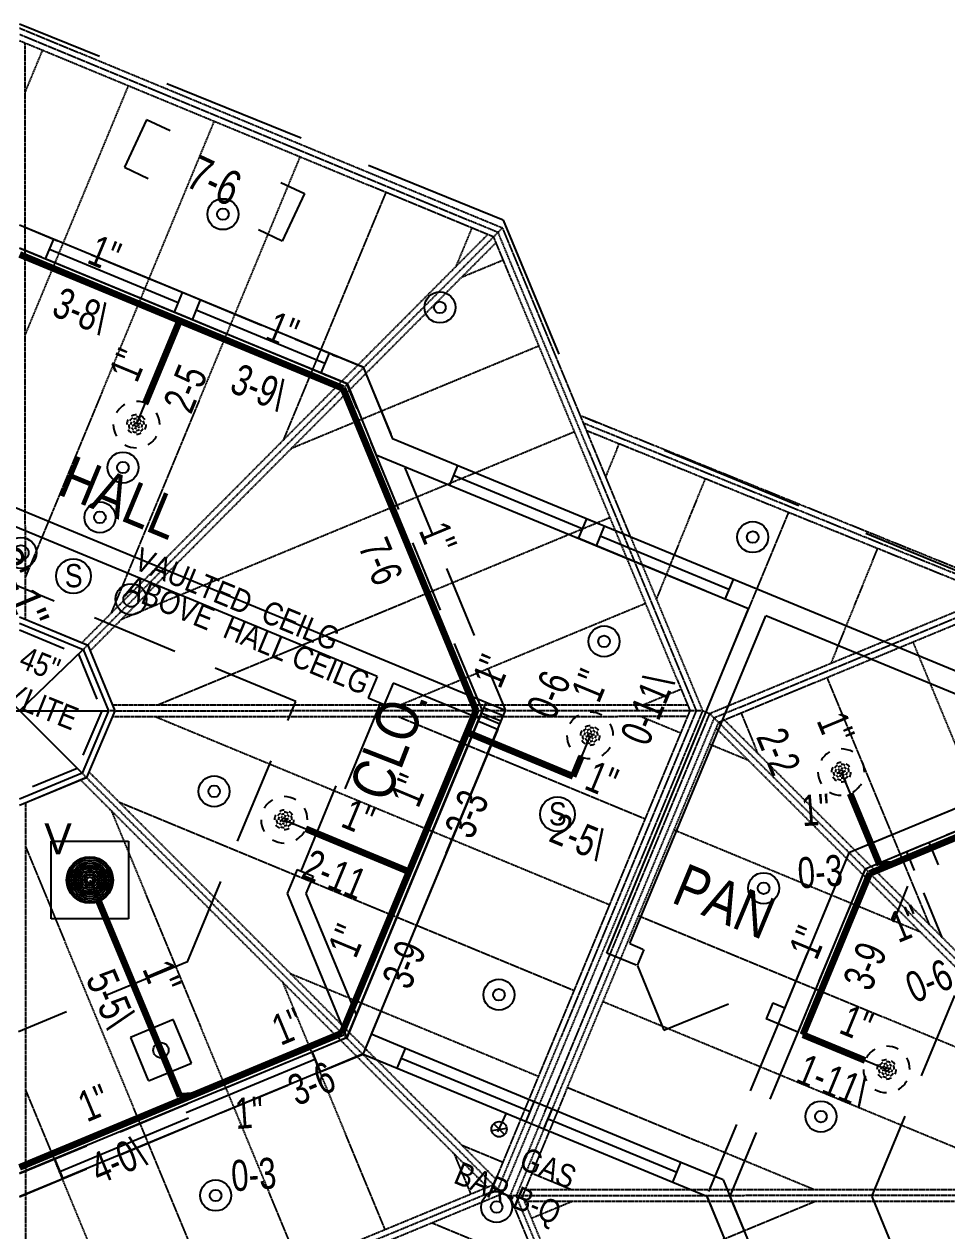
# Model space of a CAD drawing. Extents: x -16 to 10076, y -1 to 10000.
# Drawn here: x 1497.9 to 1736.1, y 818.3 to 1130.1 of the extents above; entities that cross this region are included whole.
import ezdxf
from ezdxf.enums import TextEntityAlignment as Align

# ---------------------------------------------------------------- set-up
doc = ezdxf.new("R2010")
doc.units = 0
doc.header["$MEASUREMENT"] = 0
doc.linetypes.add('HIDDEN', pattern=[0.375, 0.25, -0.125])
doc.linetypes.add('HIDDEN2', pattern=[0.1875, 0.125, -0.0625])
for name, color, linetype in [('CABINETS', 30, 'HIDDEN'), ('DMNS', 1, 'Continuous'), ('DOORS', 3, 'Continuous'), ('ELEC', 5, 'Continuous'), ('LITE COVE-g', 7, 'HIDDEN'), ('PLUMBING', 5, 'Continuous'), ('ROOF BEAMS', 251, 'HIDDEN'), ('ROOF FRAMING', 4, 'HIDDEN2'), ('ROOFLINE', 252, 'HIDDEN'), ('SKYLITES', 3, 'Continuous'), ('SPRKDATA', 2, 'Continuous'), ('SPRKDATC', 2, 'Continuous'), ('SPRKVIEW', 1, 'Continuous'), ('SPRNKS', 1, 'Continuous'), ('TEXT', 1, 'Continuous'), ('TEXT-arch', 1, 'Continuous'), ('WALLS', 3, 'Continuous'), ('WINDOWS', 5, 'Continuous')]:
    doc.layers.add(name, color=color, linetype=linetype)
doc.layers.add('SL02', color=3, linetype='Continuous', plot=False)
doc.layers.add('SPRKDAT2', color=2, linetype='Continuous', plot=False)
doc.styles.add('ARCHENT', font='technical.ttf', dxfattribs={"height": 6})
doc.styles.add('ARCHENTLTD', font='technical.ttf', dxfattribs={"height": 6})
doc.styles.add('HCAD', font='HCAD.SHX', dxfattribs={"width": 0.8, "height": 8})
doc.styles.add('PIPESIZE', font='hcad.shx', dxfattribs={"width": 0.8})
doc.styles.get("Standard").update_dxf_attribs({"font": 'hcad.shx', "height": 8})
doc.dimstyles.new('DEFAULT', dxfattribs={"dimtxt": 8, "dimasz": 8, "dimexe": 8, "dimexo": 8, "dimgap": 1, "dimtad": 0, "dimdec": 1, "dimrnd": 0.5, "dimzin": 7, "dimdsep": 46, "dimlunit": 4, "dimtxsty": 'Standard', "dimcen": 0, "dimclrd": 256, "dimclre": 256, "dimclrt": 256, "dimadec": 0, "dimazin": 0, "dimtfac": 1, "dimtdec": 4, "dimtofl": 0, "dimtmove": 2, "dimatfit": 3, "dimfxl": 1, "dimtolj": 1, "dimtzin": 0, "dimarcsym": 0})

# ---------------------------------------------------------------- blocks, each defined once
blk = doc.blocks.new('HEAD7')
at = {"layer": 'SPRNKS', "color": 0}
for radius in [6, 5.75, 5.25, 4.75, 4.25, 3.75, 3.5, 3, 2.5, 2, 1.5, 1.25, 0.75]:
    blk.add_circle((0, 0), radius, dxfattribs=at)
blk = doc.blocks.new('vAFF')
for p, q in [((-15.75, 11.25), (-22.5, 11.25)), ((-22.5, 11.25), (-22.5, -2.25)), ((15.75, 11.25), (22.5, 11.25)), ((22.5, 11.25), (22.5, -2.25)), ((-22.5, -2.25), (-15.75, -2.25)), ((22.5, -2.25), (15.75, -2.25))]:
    blk.add_line(p, q)
at = {"width": 0.75}
blk.add_attdef('ELEVATION', text='', height=9, rotation=360, dxfattribs=at).set_placement((0, 0), align=Align.CENTER)
blk = doc.blocks.new('TYPDROP')
at = {"color": 120}
for p, q in [((0, 1), (1, 1)), ((0, 0), (0, 1)), ((1, 1), (1, 0)), ((1, 0), (0, 0))]:
    blk.add_line(p, q, dxfattribs=at)
at = {"color": 120, "width": 0.8, "flags": 1}
blk.add_attdef('DROP_LENGTH', text='', height=0.04, dxfattribs=at).set_placement((0.5, 0), align=Align.CENTER)
blk = doc.blocks.new('HEAD3')
at = {"layer": 'SPRNKS', "color": 0}
blk.add_circle((0, 0), 0.5, dxfattribs=at)
for radius, start, end in [(6, 120, 150), (6, 60, 90), (6, 180, 210), (2.5, 150, 180), (2, 180, 210), (2, 120, 150), (1.5, 150, 180), (2.5, 90, 120), (1, 180, 210), (1, 120, 150), (1.5, 90, 120), (2, 60, 90), (1, 60, 90), (1.5, 30, 60), (1, 0, 30), (2.5, 30, 60), (1.5, 330, 0), (2, 0, 30), (2.5, 330, 0), (6, 0, 30), (2.5, 210, 240), (1.5, 210, 240), (2, 240, 270), (1, 240, 270), (1.5, 270, 300), (2.5, 270, 300), (1, 300, 330), (2, 300, 330), (6, 300, 330), (6, 240, 270)]:
    blk.add_arc((0, 0), radius, start, end, dxfattribs=at)
blk = doc.blocks.new('PIPEX')
at = {"color": 0}
blk.add_point((0, 0), dxfattribs=at)
at = {"layer": 'SPRKDATA', "color": 0, "width": 0.8}
for tag, style, p in [('DIA', 'PIPESIZE', (0, 3.6)), ('LENGTH', 'HCAD', (0, -10.8))]:
    blk.add_attdef(tag, text='', height=8, dxfattribs=dict(at, style=style)).set_placement(p, align=Align.CENTER)
at = {"layer": 'SPRKDATA', "color": 0, "style": 'HCAD', "width": 0.8, "flags": 1}
blk.add_attdef('HANDLE', (-16.2, -21.6), '', height=7.2, dxfattribs=at)
blk = doc.blocks.new('*D52')
at = {"layer": 'Defpoints', "color": 0}
for p in [(1478.6, 996.39), (1488.14, 973.39), (1488.14, 973.39)]:
    blk.add_point(p, dxfattribs=at)
at = {"layer": 'DMNS', "lineweight": -2}
blk.add_line((1481.66, 989), (1485.08, 980.78), dxfattribs=at)
at = {"layer": 'DMNS'}
for points in [[(1482.89, 989.52), (1480.43, 988.49), (1478.6, 996.39)], [(1486.31, 981.29), (1483.84, 980.27), (1488.14, 973.39)]]:
    blk.add_solid(points, dxfattribs=at)
at = {"layer": 'DMNS', "insert": (1496.84, 984.69), "char_height": 8, "attachment_point": 5, "rotation": 292.539}
blk.add_mtext('\\A1;2\'-1"', dxfattribs=at)

msp = doc.modelspace()

# ---------------------------------------------------------------- linework, layer by layer
at = {"layer": 'CABINETS', "linetype": 'HIDDEN', "ltscale": 25}
msp.add_line((1731.4699, 918.61028), (1734.64187, 910.95858), dxfattribs=at)
msp.add_line((1731.4699, 918.61028), (1734.64187, 910.95858), dxfattribs=at)
at = {"layer": 'CABINETS', "linetype": 'HIDDEN', "ltscale": 50}
for p, q in [((1734.92898, 894.09027), (1725.74842, 916.23645)), ((1722.31258, 898.07099), (1726.05062, 907.38977))]:
    msp.add_line(p, q, dxfattribs=at)
at = {"layer": 'DOORS', "ltscale": 50}
for p, q in [((1589.87331, 954.72238), (1580.69474, 932.54685)), ((1578.39738, 933.26519), (1569.29856, 911.28231)), ((1656.23407, 886.81016), (1663.06751, 870.15753)), ((1663.06751, 870.15753), (1679.72014, 876.99096))]:
    msp.add_line(p, q, dxfattribs=at)
at = {"layer": 'DOORS', "ltscale": 75}
for p, q in [((1572.22927, 864.51714), (1505.72782, 836.92082)), ((1572.97198, 862.58507), (1539.74826, 848.78274)), ((1574.33305, 859.4354), (1507.8316, 831.83908)), ((1540.3235, 847.39742), (1507.05668, 833.57717))]:
    msp.add_line(p, q, dxfattribs=at)
at = {"layer": 'ELEC', "ltscale": 50}
for p, q in [((1536.42484, 872.88257), (1525.34075, 868.28442)), ((1541.06183, 861.68029), (1536.46368, 872.76438)), ((1525.34075, 868.28442), (1529.9389, 857.20033)), ((1529.97774, 857.08215), (1541.06183, 861.68029))]:
    msp.add_line(p, q, dxfattribs=at)
at = {"layer": 'ELEC', "ltscale": 7.5}
for centre in [(1549.20801, 1080.96897), (1605.22432, 1056.8764), (1523.39783, 1015.52011), (1517.43786, 1002.64631), (1685.99966, 997.55097), (1497.04605, 993.47329), (1525.5001, 981.5026), (1647.61012, 970.6072), (1546.93997, 931.86429), (1688.80994, 906.83413), (1620.45779, 879.32778), (1703.60536, 847.8547), (1547.32599, 827.46065), (1619.86454, 824.48175)]:
    msp.add_circle(centre, 4, dxfattribs=at)
at = {"layer": 'ELEC'}
for centre, radius in [((1549.20801, 1080.96897), 1.5), ((1605.22432, 1056.8764), 1.5), ((1523.39783, 1015.52011), 1.5), ((1517.43786, 1002.64631), 1.5), ((1685.99966, 997.55097), 1.5), ((1497.04605, 993.47329), 1.98), ((1525.5001, 981.5026), 1.98), ((1647.61012, 970.6072), 1.5), ((1546.93997, 931.86429), 1.5), ((1688.80994, 906.83413), 1.5), ((1620.45779, 879.32778), 1.5), ((1533.20129, 864.98236), 1.98), ((1703.60536, 847.8547), 1.5), ((1547.32599, 827.46065), 1.5), ((1619.86454, 824.48175), 1.5)]:
    msp.add_circle(centre, radius, dxfattribs=at)
at = {"layer": 'ELEC', "ltscale": 0.75}
for centre in [(1510.5962, 987.47969), (1635.57489, 925.95756)]:
    msp.add_circle(centre, 4.47927, dxfattribs=at)
at = {"layer": 'LITE COVE-g', "ltscale": 90}
for p, q in [((1567.99561, 955.06829), (1436.89302, 1009.5367)), ((1540.04476, 887.79207), (1567.99561, 955.06829)), ((1540.04476, 887.79207), (1496.39394, 869.76585)), ((1716.71215, 827.16891), (1741.04374, 886.02943)), ((1716.71215, 827.16891), (1741.12779, 768.3432))]:
    msp.add_line(p, q, dxfattribs=at)
at = {"layer": 'PLUMBING', "ltscale": 50}
msp.add_line((1620.2083, 843.90658), (1622.3898, 848.70729), dxfattribs=at)
at = {"layer": 'PLUMBING', "ltscale": 25}
for p, q in [((1618.55827, 844.26473), (1622.46843, 844.89102)), ((1619.11328, 845.97794), (1621.91342, 843.1778))]:
    msp.add_line(p, q, dxfattribs=at)
at = {"layer": 'PLUMBING', "ltscale": 150}
msp.add_circle((1620.51335, 844.57787), 1.98413, dxfattribs=at)
at = {"layer": 'ROOF BEAMS', "ltscale": 76}
for p, q in [((1585.53091, 1041.33881), (1496.6733, 1078.11745)), ((1581.33964, 1037.12109), (1496.6746, 1072.1644))]:
    msp.add_line(p, q, dxfattribs=at)
at = {"layer": 'ROOF BEAMS', "ltscale": 75}
for p, q in [((1585.39118, 1041.4148), (1622.13422, 952.72992)), ((1616.18575, 952.71813), (1581.19292, 1037.17862)), ((1581.18968, 868.21045), (1616.18575, 952.71813)), ((1585.37942, 863.89617), (1622.13535, 952.73265)), ((1799.52327, 952.78059), (1710.83745, 916.01838)), ((1710.83745, 916.01838), (1692.47767, 871.66093)), ((1692.52973, 871.78672), (1674.11788, 827.30348)), ((1496.70898, 833.1068), (1581.04701, 868.23549)), ((1697.61162, 869.6833), (1680.07634, 827.31784)), ((1496.70839, 827.14853), (1585.24837, 864.02743)), ((1674.07469, 827.40645), (1710.88721, 738.62989)), ((1680.02724, 827.41019), (1715.10333, 742.82118))]:
    msp.add_line(p, q, dxfattribs=at)
at = {"layer": 'ROOF BEAMS', "ltscale": 50}
for p, q in [((1496.69701, 973.56033), (1511.90469, 967.26576)), ((1511.90469, 967.26576), (1517.91378, 952.70343)), ((1517.91378, 952.70343), (1511.61039, 937.79501)), ((1799.52762, 946.82858), (1715.04808, 911.80997)), ((1511.61039, 937.79501), (1496.71677, 931.61399)), ((1715.04808, 911.80997), (1697.60995, 869.67926))]:
    msp.add_line(p, q, dxfattribs=at)
at = {"layer": 'ROOF FRAMING'}
for p, q in [((1621.34544, 1077.37929), (1496.66218, 1128.98891)), ((1620.20419, 1076.23083), (1496.66253, 1127.36529)), ((1619.06111, 1075.08055), (1496.66289, 1125.74183)), ((1498.19556, 976.32218), (1498.16302, 1125.12091)), ((1498.16579, 1112.47503), (1502.63402, 1123.27034)), ((1498.1795, 1049.75328), (1524.80955, 1114.09177)), ((1498.19321, 987.03153), (1546.98507, 1104.91321)), ((1520.39754, 977.92253), (1569.1606, 1095.73464)), ((1564.91394, 1022.71979), (1591.33612, 1086.55607)), ((1512.80016, 970.27723), (1617.56273, 1075.70073)), ((1609.43035, 1067.51705), (1613.51165, 1077.3775)), ((1619.05383, 1075.07322), (1621.34726, 1077.38112)), ((1620.19964, 1076.22625), (1671.38323, 952.75001)), ((1621.34544, 1077.37929), (1673.00667, 952.7508)), ((1514.29854, 969.65704), (1619.05383, 1075.07322)), ((1514.91901, 968.1534), (1619.67629, 1073.57158)), ((1619.05383, 1075.07322), (1669.75974, 952.74935)), ((1610.8591, 1064.69876), (1621.52207, 1069.1188)), ((1566.95776, 1020.52045), (1630.7123, 1046.9481)), ((1752.25539, 984.02051), (1641.42865, 1028.9302)), ((1750.27883, 983.20299), (1642.23498, 1026.98498)), ((1523.05642, 976.34214), (1639.90254, 1024.77741)), ((1748.30228, 982.38546), (1643.04132, 1025.03976)), ((1648.03131, 1013.00182), (1651.51752, 1021.605)), ((1661.12597, 981.41202), (1673.76067, 1012.59153)), ((1673.93197, 952.36782), (1695.26425, 1003.87776)), ((1532.29927, 954.19326), (1649.09277, 1002.60672)), ((1674.86871, 952.01247), (1799.59198, 1003.59948)), ((1675.99049, 950.85321), (1799.59149, 1001.97604)), ((1677.13994, 949.70539), (1799.591, 1000.35259)), ((1706.26619, 964.99884), (1718.24696, 994.56461)), ((1595.03624, 954.21886), (1658.28301, 980.43603)), ((1514.29854, 969.65704), (1513.14949, 968.50923)), ((1775.89531, 853.20951), (1727.3874, 970.48834)), ((1731.64816, 897.39408), (1705.20958, 961.31533)), ((1657.91672, 954.30395), (1667.47325, 958.26534)), ((1520.68156, 954.18852), (1669.13807, 954.2491)), ((1521.30042, 952.68878), (1519.67483, 952.69581)), ((1520.6661, 951.18852), (1669.1703, 951.24911)), ((1521.30042, 952.68878), (1673.03961, 952.75069)), ((1531.74223, 951.19304), (1649.01957, 902.60806)), ((1594.38772, 951.2186), (1658.20512, 924.78069)), ((1669.79182, 952.74936), (1619.02251, 830.19936)), ((1671.41571, 952.75002), (1620.17, 829.05004)), ((1673.03961, 952.75069), (1621.31749, 827.90072)), ((1674.86871, 952.01247), (1623.28039, 827.37452)), ((1676.00592, 950.8378), (1624.90423, 827.37554)), ((1657.03321, 951.24416), (1667.39067, 946.95333)), ((1673.00667, 952.7508), (1674.85727, 951.98483)), ((1677.13994, 949.70539), (1674.85727, 951.98483)), ((1687.40101, 941.57865), (1683.03175, 952.14232)), ((1677.15457, 949.69078), (1626.52806, 827.37656)), ((1781.76373, 843.10974), (1676.53376, 948.19089)), ((1782.38445, 844.60972), (1677.13994, 949.70539)), ((1783.88405, 845.23207), (1678.64101, 950.32626)), ((1684.86347, 939.87296), (1674.81278, 944.03299)), ((1513.9903, 935.39927), (1512.84794, 936.54922)), ((1513.9903, 935.39927), (1621.31749, 827.90072)), ((1514.62088, 936.89069), (1619.6441, 831.69979)), ((1512.49164, 934.77731), (1617.49368, 829.60762)), ((1522.42356, 929.07555), (1639.83402, 880.43543)), ((1498.21842, 928.85377), (1498.20377, 780.26791)), ((1520.37004, 926.88633), (1568.82593, 809.46769)), ((1729.28874, 895.51052), (1665.63421, 921.85747)), ((1498.21732, 917.65246), (1546.64079, 800.3124)), ((1773.71401, 851.14808), (1656.45565, 899.68194)), ((1651.86636, 888.59418), (1651.86636, 888.59418)), ((1564.62583, 882.55987), (1591.01108, 818.62298)), ((1566.65476, 884.77374), (1630.64847, 858.26279)), ((1764.55772, 828.96333), (1647.27708, 877.50642)), ((1498.21112, 854.75302), (1524.45564, 791.15712)), ((1701.898, 828.92394), (1638.09851, 855.33089)), ((1610.88596, 840.47192), (1621.46292, 836.09016)), ((1608.88163, 838.23342), (1613.19623, 827.77826)), ((1639.23829, 828.88455), (1628.91994, 833.15537)), ((1496.70371, 779.64746), (1618.99382, 830.2281)), ((1496.70339, 776.40085), (1621.33848, 827.95139)), ((1496.70355, 778.02416), (1620.14082, 829.07926)), ((1621.33848, 827.95139), (1623.28039, 827.37452)), ((1626.52644, 827.37656), (1623.28039, 827.37452)), ((1674.84837, 702.80335), (1623.28039, 827.37452)), ((1675.9985, 703.94671), (1624.90342, 827.37554)), ((1677.14864, 705.09007), (1626.52644, 827.37656)), ((1775.29173, 827.47008), (1626.52806, 827.37656)), ((1775.91263, 828.97047), (1627.14908, 828.87695)), ((1775.92616, 825.97048), (1627.14722, 825.87695)), ((1639.37357, 825.88463), (1628.93317, 821.56268)), ((1702.21631, 825.92414), (1638.11285, 799.38762)), ((1603.14356, 820.42575), (1630.91592, 808.9296))]:
    msp.add_line(p, q, dxfattribs=at)
at = {"layer": 'ROOFLINE', "linetype": 'HIDDEN', "ltscale": 150}
for p, q in [((1621.57603, 1079.4434), (1496.6618, 1130.06168)), ((1621.57603, 1079.4434), (1642.80215, 1028.36659)), ((1749.85179, 984.1556), (1642.80215, 1028.36659))]:
    msp.add_line(p, q, dxfattribs=at)
at = {"layer": 'SKYLITES', "linetype": 'Continuous', "ltscale": 75}
for p, q in [((1496.69542, 976.9431), (1514.29854, 969.65704)), ((1496.69619, 975.31937), (1513.14949, 968.50923)), ((1514.29854, 969.65704), (1521.30042, 952.68878)), ((1513.14949, 968.50923), (1519.67483, 952.69581)), ((1519.67483, 952.69581), (1512.84794, 936.54922)), ((1521.30042, 952.68878), (1513.9903, 935.39927)), ((1512.84794, 936.54922), (1496.7176, 929.85495)), ((1513.9903, 935.39927), (1496.71836, 928.23122))]:
    msp.add_line(p, q, dxfattribs=at)
at = {"layer": 'SKYLITES', "linetype": 'HIDDEN', "ltscale": 75}
for p, q in [((1496.69822, 976.93521), (1514.30134, 969.64916)), ((1514.30134, 969.64916), (1521.30323, 952.68089)), ((1521.30323, 952.68089), (1513.9931, 935.39138)), ((1513.9931, 935.39138), (1496.72117, 928.22334))]:
    msp.add_line(p, q, dxfattribs=at)
at = {"layer": 'SKYLITES', "linetype": 'Continuous', "ltscale": 150}
for p, q in [((1480.68229, 968.67342), (1512.84794, 936.54922)), ((1496.70685, 952.66951), (1513.14949, 968.50923)), ((1474.06703, 952.68756), (1519.67483, 952.69581))]:
    msp.add_line(p, q, dxfattribs=at)
at = {"layer": 'SPRKDAT2'}
for p, q in [((1496.73087, 1070.5624), (1538.01174, 1053.45407)), ((1526.88721, 1026.61158), (1538.01174, 1053.45407)), ((1538.01174, 1053.45407), (1580.19058, 1035.97359)), ((1580.19058, 1035.97359), (1614.56206, 952.72026)), ((1614.56206, 952.72026), (1612.23219, 947.11864)), ((1612.23219, 947.11864), (1597.25152, 911.10124)), ((1639.6155, 935.72914), (1612.23219, 947.11864)), ((1644.00117, 946.31555), (1639.6155, 935.72914)), ((1708.83998, 936.83331), (1718.79546, 912.81654)), ((1760.74993, 929.22132), (1721.94933, 913.04692)), ((1565.04084, 924.49859), (1597.25152, 911.10124)), ((1597.25152, 911.10124), (1579.89948, 869.38244)), ((1698.94557, 868.98395), (1716.19643, 910.66222)), ((1716.19643, 910.66222), (1721.94933, 913.04692)), ((1721.94933, 913.04692), (1718.79546, 912.81654)), ((1514.8413, 908.95568), (1538.12137, 853.06419)), ((1541.27524, 853.29457), (1579.89948, 869.38244)), ((1720.56058, 860.03738), (1698.94557, 868.98395)), ((1541.27524, 853.29457), (1496.70802, 834.73132)), ((1541.27524, 853.29457), (1538.12137, 853.06419))]:
    msp.add_line(p, q, dxfattribs=at)
at = {"layer": 'SPRKVIEW', "color": 2, "const_width": 1.75}
for points in [[(1496.73087, 1070.5624), (1538.01174, 1053.45407)], [(1529.18437, 1032.15442), (1538.01174, 1053.45407)], [(1538.01174, 1053.45407), (1580.19058, 1035.97359)], [(1580.19058, 1035.97359), (1614.56206, 952.72026)], [(1614.56206, 952.72026), (1612.23219, 947.11864)], [(1612.23219, 947.11864), (1597.25152, 911.10124)], [(1639.6155, 935.72914), (1612.23219, 947.11864)], [(1641.70479, 940.77239), (1639.6155, 935.72914)], [(1711.13754, 931.29063), (1718.79546, 912.81654)], [(1760.74993, 929.22132), (1721.94933, 913.04692)], [(1570.58075, 922.19438), (1597.25152, 911.10124)], [(1716.19643, 910.66222), (1721.94933, 913.04692)], [(1721.94933, 913.04692), (1718.79546, 912.81654)], [(1597.25152, 911.10124), (1579.89948, 869.38244)], [(1698.94557, 868.98395), (1716.19643, 910.66222)], [(1517.14831, 903.41693), (1538.12137, 853.06419)], [(1541.27524, 853.29457), (1579.89948, 869.38244)], [(1715.01669, 862.33202), (1698.94557, 868.98395)], [(1541.27524, 853.29457), (1496.70802, 834.73132)], [(1541.27524, 853.29457), (1538.12137, 853.06419)]]:
    msp.add_lwpolyline(points, dxfattribs=at)
at = {"layer": 'WALLS', "ltscale": 75}
for p, q in [((1585.37699, 1041.41016), (1496.67945, 1078.10818)), ((1505.4552, 1074.48364), (1503.34903, 1069.3951)), ((1538.71573, 1060.70914), (1505.45245, 1074.47699)), ((1538.71849, 1060.71579), (1536.61231, 1055.62725)), ((1543.33563, 1058.79694), (1538.71573, 1060.70914)), ((1543.33839, 1058.80359), (1541.23221, 1053.71505)), ((1576.59892, 1045.02909), (1543.33563, 1058.79694)), ((1576.60167, 1045.03574), (1574.4955, 1039.94719)), ((1585.37699, 1041.41016), (1593.02594, 1022.9577)), ((1581.40238, 1037.0884), (1588.80625, 1018.73857)), ((1617.05627, 954.82819), (1449.53682, 1024.16602)), ((1609.77003, 1016.0645), (1607.66385, 1010.97595)), ((1643.03331, 1002.29664), (1640.92714, 997.2081)), ((1647.65046, 1000.37779), (1643.03056, 1002.28999)), ((1647.65321, 1000.38444), (1645.54704, 995.2959)), ((1680.9165, 986.61659), (1678.81033, 981.52805)), ((1648.34222, 890.09726), (1684.921, 979.04032)), ((1654.22451, 892.53279), (1689.35368, 977.20949)), ((1586.70721, 956.02595), (1590.86512, 954.30497)), ((1622.13816, 952.72477), (1617.05627, 954.82819)), ((1587.53323, 869.08712), (1622.13816, 952.72477)), ((1620.70401, 949.25984), (1615.62211, 951.36326)), ((1620.99084, 949.95283), (1615.90894, 952.05625)), ((1621.5645, 951.3388), (1616.48261, 953.44222)), ((1620.16509, 947.90592), (1587.51553, 869.09444)), ((1620.13034, 947.87387), (1615.04845, 949.97729)), ((1774.05945, 942.23894), (1710.84025, 916.01049)), ((1710.84025, 916.01049), (1692.48047, 871.65305)), ((1568.35007, 911.6749), (1572.50798, 909.95392)), ((1654.22451, 892.53279), (1657.61228, 891.13057)), ((1655.88261, 886.95057), (1648.34222, 890.09726)), ((1657.92032, 891.00277), (1656.19934, 886.84486)), ((1691.18361, 877.23492), (1689.46263, 873.07701)), ((1691.18361, 877.23492), (1694.26324, 875.96025)), ((1692.52898, 871.77022), (1689.45315, 873.0538)), ((1697.60449, 869.65139), (1692.52896, 871.76947)), ((1574.34498, 859.41032), (1585.4298, 864.00523)), ((1585.4298, 864.00523), (1594.20841, 860.37172)), ((1594.20884, 860.37276), (1596.31183, 865.45361)), ((1594.20841, 860.37172), (1627.47169, 846.60386)), ((1627.47212, 846.60491), (1629.57511, 851.68575)), ((1632.09203, 844.6927), (1634.19502, 849.77355)), ((1627.47169, 846.60386), (1632.09159, 844.69166)), ((1632.09203, 844.6927), (1665.35488, 830.92381)), ((1665.35531, 830.92485), (1667.4583, 836.0057)), ((1496.74546, 827.24363), (1507.83226, 831.83935)), ((1665.35488, 830.92381), (1674.13348, 827.2903)), ((1678.34189, 831.50092), (1683.80586, 818.31955)), ((1674.13348, 827.2903), (1678.72534, 816.21283))]:
    msp.add_line(p, q, dxfattribs=at)
at = {"layer": 'WALLS', "ltscale": 50}
for p, q in [((1581.40238, 1037.0884), (1496.73751, 1072.13164)), ((1536.61231, 1055.62725), (1503.34903, 1069.3951)), ((1541.23221, 1053.71505), (1536.61231, 1055.62725)), ((1574.4955, 1039.94719), (1541.23221, 1053.71505)), ((1577.5229, 1044.64665), (1578.91162, 1044.07964)), ((1581.48665, 1037.05352), (1574.4955, 1039.94719)), ((1575.41948, 1039.56475), (1576.80545, 1038.99109)), ((1781.24985, 945.2221), (1593.02594, 1022.9577)), ((1589.00185, 961.56983), (1451.60034, 1018.44105)), ((1684.921, 979.04032), (1588.80625, 1018.73857)), ((1673.72863, 983.63195), (1640.46535, 997.3998)), ((1645.54704, 995.2959), (1640.92714, 997.2081)), ((1774.06718, 942.2203), (1689.35368, 977.20949)), ((1589.00185, 961.56983), (1586.70721, 956.02595)), ((1593.15976, 959.84885), (1590.86512, 954.30497)), ((1615.33528, 950.67028), (1593.15976, 959.84885)), ((1617.05627, 954.82819), (1581.20332, 868.20706)), ((1581.19248, 868.20257), (1616.30971, 953.00281)), ((1799.53042, 946.8207), (1715.05088, 911.80208)), ((1568.35007, 911.6749), (1565.76943, 905.44005)), ((1715.05088, 911.80208), (1697.61276, 869.67138)), ((1572.50798, 909.95392), (1570.6402, 905.44133)), ((1565.76943, 905.44005), (1581.20332, 868.20706)), ((1570.6402, 905.44133), (1583.63715, 874.08724)), ((1581.20332, 868.20706), (1572.22959, 864.48726)), ((1596.31183, 865.45361), (1587.51553, 869.09444)), ((1572.23988, 864.49152), (1574.32053, 859.46754)), ((1629.57511, 851.68575), (1596.31183, 865.45361)), ((1634.19502, 849.77355), (1629.57511, 851.68575)), ((1667.4583, 836.0057), (1634.19502, 849.77355)), ((1505.71761, 836.91659), (1496.74389, 833.19678)), ((1505.72782, 836.92082), (1507.83228, 831.83936)), ((1678.34189, 831.50092), (1667.4583, 836.0057))]:
    msp.add_line(p, q, dxfattribs=at)
at = {"layer": 'WINDOWS', "ltscale": 75}
for p, q in [((1504.40211, 1071.93937), (1537.6654, 1058.17152)), ((1542.2853, 1056.25932), (1575.54859, 1042.49147)), ((1608.71694, 1013.52023), (1641.98023, 999.75237)), ((1646.60013, 997.84017), (1679.86341, 984.07232)), ((1595.26033, 862.91318), (1628.52362, 849.14533)), ((1633.14352, 847.23313), (1666.40681, 833.46528))]:
    msp.add_line(p, q, dxfattribs=at)

# ---------------------------------------------------------------- block references
at = {"layer": 'DMNS', "color": 30, "rotation": 334.9612324281255}
msp.add_blockref('vAFF', (1545.1017, 1085.59654), dxfattribs=at).add_auto_attribs({'ELEVATION': '7-6'})
at = {"layer": 'SL02', "xscale": 20, "yscale": 20, "zscale": 20}
msp.add_blockref('TYPDROP', (1504.8413, 898.95568), dxfattribs=at)
at = {"layer": 'SPRKDATC'}
ref = msp.add_blockref('PIPEX', (1517.37, 1062.01), dxfattribs=dict(at, rotation=337.5000190049369))
ref.add_attrib('LENGTH', '3-8\\', dxfattribs={"height": 8, "rotation": 337.500019, "width": 0.75}).set_placement((1511.01588, 1052.32193), align=Align.CENTER)
ref.add_attrib('DIA', '1"', dxfattribs={"height": 8, "rotation": 337.500019, "width": 0.75}).set_placement((1517.14588, 1067.10193), align=Align.CENTER)
ref = msp.add_blockref('PIPEX', (1559.1, 1044.71), dxfattribs=dict(at, rotation=337.5000190049369))
ref.add_attrib('LENGTH', '3-9\\', dxfattribs={"height": 8, "rotation": 337.500019, "width": 0.75}).set_placement((1556.96481, 1032.56471), align=Align.CENTER)
ref.add_attrib('DIA', '1"', dxfattribs={"height": 8, "rotation": 337.500019, "width": 0.75}).set_placement((1563.09481, 1047.34471), align=Align.CENTER)
ref = msp.add_blockref('PIPEX', (1532.45, 1040.03), dxfattribs=dict(at, rotation=67.4999429851891))
ref.add_attrib('LENGTH', '2-5', dxfattribs={"height": 8, "rotation": 67.499943, "width": 0.75}).set_placement((1543.17787, 1034.37471), align=Align.CENTER)
ref.add_attrib('DIA', '1"', dxfattribs={"height": 8, "rotation": 67.499943, "width": 0.75}).set_placement((1528.39787, 1040.50471), align=Align.CENTER)
ref = msp.add_blockref('PIPEX', (1597.38, 994.35), dxfattribs=dict(at, rotation=292.5000570148109))
ref.add_attrib('LENGTH', '7-6', dxfattribs={"height": 8, "rotation": 292.500057, "width": 0.75}).set_placement((1586.28, 989.77), align=Align.CENTER)
ref.add_attrib('DIA', '1"', dxfattribs={"height": 8, "rotation": 292.500057, "width": 0.75}).set_placement((1601.07, 995.87), align=Align.CENTER)
ref = msp.add_blockref('PIPEX', (1613.4, 949.92), dxfattribs=dict(at, rotation=67.3999430696555))
ref.add_attrib('LENGTH', '0-6', dxfattribs={"height": 8, "rotation": 67.3999431, "width": 0.75}).set_placement((1636.97639, 955.30521), align=Align.CENTER)
ref.add_attrib('DIA', '1"', dxfattribs={"height": 8, "rotation": 67.3999431, "width": 0.75}).set_placement((1622.20639, 961.44521), align=Align.CENTER)
ref = msp.add_blockref('PIPEX', (1641.81, 941.03), dxfattribs=dict(at, rotation=67.4999429851891))
ref.add_attrib('LENGTH', '0-11\\', dxfattribs={"height": 8, "rotation": 67.499943, "width": 0.75}).set_placement((1662.45194, 951.61156), align=Align.CENTER)
ref.add_attrib('DIA', '1"', dxfattribs={"height": 8, "rotation": 67.499943, "width": 0.75}).set_placement((1647.67194, 957.72156), align=Align.CENTER)
ref = msp.add_blockref('PIPEX', (1713.82, 924.83), dxfattribs=dict(at, rotation=292.6000569303445))
ref.add_attrib('LENGTH', '2-2', dxfattribs={"height": 8, "rotation": 292.6000569, "width": 0.75}).set_placement((1688.99746, 940.63253), align=Align.CENTER)
ref.add_attrib('DIA', '1"', dxfattribs={"height": 8, "rotation": 292.6000569, "width": 0.75}).set_placement((1703.77746, 946.76253), align=Align.CENTER)
ref = msp.add_blockref('PIPEX', (1625.93, 941.43), dxfattribs=dict(at, rotation=337.5000190049369))
ref.add_attrib('LENGTH', '2-5\\', dxfattribs={"height": 8, "rotation": 337.500019, "width": 0.75}).set_placement((1639.3848, 916.45776), align=Align.CENTER)
ref.add_attrib('DIA', '1"', dxfattribs={"height": 8, "rotation": 337.500019, "width": 0.75}).set_placement((1645.5248, 931.23776), align=Align.CENTER)
ref = msp.add_blockref('PIPEX', (1604.74, 929.11), dxfattribs=dict(at, rotation=67.3999430696555))
ref.add_attrib('LENGTH', '3-3', dxfattribs={"height": 8, "rotation": 67.3999431, "width": 0.75}).set_placement((1615.82, 924.5), align=Align.CENTER)
ref.add_attrib('DIA', '1"', dxfattribs={"height": 8, "rotation": 67.3999431, "width": 0.75}).set_placement((1601.04, 930.64), align=Align.CENTER)
ref = msp.add_blockref('PIPEX', (1581.15, 917.8), dxfattribs=dict(at, rotation=337.5000190049369))
ref.add_attrib('LENGTH', '2-11', dxfattribs={"height": 8, "rotation": 337.500019, "width": 0.75}).set_placement((1576.54, 906.72), align=Align.CENTER)
ref.add_attrib('DIA', '1"', dxfattribs={"height": 8, "rotation": 337.500019, "width": 0.75}).set_placement((1582.68, 921.49), align=Align.CENTER)
ref = msp.add_blockref('PIPEX', (1720.38, 912.94), dxfattribs=dict(at, rotation=4.099996536878153))
ref.add_attrib('LENGTH', '0-3', dxfattribs={"height": 8, "rotation": 4.0999965, "width": 0.75}).set_placement((1703.67656, 907.15169), align=Align.CENTER)
ref.add_attrib('DIA', '1"', dxfattribs={"height": 8, "rotation": 4.0999965, "width": 0.75}).set_placement((1702.50656, 923.10169), align=Align.CENTER)
ref = msp.add_blockref('PIPEX', (1719.08, 911.86), dxfattribs=dict(at, rotation=22.49998099506303))
ref.add_attrib('LENGTH', '0-6', dxfattribs={"height": 8, "rotation": 22.499981, "width": 0.75}).set_placement((1733.05074, 879.22532), align=Align.CENTER)
ref.add_attrib('DIA', '1"', dxfattribs={"height": 8, "rotation": 22.499981, "width": 0.75}).set_placement((1726.91074, 894.00532), align=Align.CENTER)
ref = msp.add_blockref('PIPEX', (1588.58, 890.24), dxfattribs=dict(at, rotation=67.3999430696555))
ref.add_attrib('LENGTH', '3-9', dxfattribs={"height": 8, "rotation": 67.3999431, "width": 0.75}).set_placement((1599.66, 885.63), align=Align.CENTER)
ref.add_attrib('DIA', '1"', dxfattribs={"height": 8, "rotation": 67.3999431, "width": 0.75}).set_placement((1584.88, 891.77), align=Align.CENTER)
ref = msp.add_blockref('PIPEX', (1707.58, 889.82), dxfattribs=dict(at, rotation=67.4999429851891))
ref.add_attrib('LENGTH', '3-9', dxfattribs={"height": 8, "rotation": 67.499943, "width": 0.75}).set_placement((1718.66, 885.23), align=Align.CENTER)
ref.add_attrib('DIA', '1"', dxfattribs={"height": 8, "rotation": 67.499943, "width": 0.75}).set_placement((1703.88, 891.34), align=Align.CENTER)
at = {"layer": 'SPRKDATC', "color": 1, "rotation": 293}
msp.add_blockref('PIPEX', (1526.48133, 881.00993), dxfattribs=at).add_auto_attribs({'LENGTH': '5-5\\', 'DIA': '1"'})
at = {"layer": 'SPRKDATC'}
ref = msp.add_blockref('PIPEX', (1560.59, 861.34), dxfattribs=dict(at, rotation=22.59998091059665))
ref.add_attrib('LENGTH', '3-6', dxfattribs={"height": 8, "rotation": 22.5999809, "width": 0.75}).set_placement((1573.63017, 852.71634), align=Align.CENTER)
ref.add_attrib('DIA', '1"', dxfattribs={"height": 8, "rotation": 22.5999809, "width": 0.75}).set_placement((1567.48017, 867.48634), align=Align.CENTER)
ref = msp.add_blockref('PIPEX', (1709.76, 864.51), dxfattribs=dict(at, rotation=337.6000189204705))
ref.add_attrib('LENGTH', '1-11\\', dxfattribs={"height": 8, "rotation": 337.6000189, "width": 0.75}).set_placement((1705.17, 853.42), align=Align.CENTER)
ref.add_attrib('DIA', '1"', dxfattribs={"height": 8, "rotation": 337.6000189, "width": 0.75}).set_placement((1711.28, 868.2), align=Align.CENTER)
ref = msp.add_blockref('PIPEX', (1519, 844.01), dxfattribs=dict(at, rotation=22.59998091059665))
ref.add_attrib('LENGTH', '4-0\\', dxfattribs={"height": 8, "rotation": 22.5999809, "width": 0.75}).set_placement((1523.61, 832.93), align=Align.CENTER)
ref.add_attrib('DIA', '1"', dxfattribs={"height": 8, "rotation": 22.5999809, "width": 0.75}).set_placement((1517.46, 847.7), align=Align.CENTER)
ref = msp.add_blockref('PIPEX', (1539.7, 853.18), dxfattribs=dict(at, rotation=4.099996536878153))
ref.add_attrib('LENGTH', '0-3', dxfattribs={"height": 8, "rotation": 4.0999965, "width": 0.75}).set_placement((1557.43034, 828.9282), align=Align.CENTER)
ref.add_attrib('DIA', '1"', dxfattribs={"height": 8, "rotation": 4.0999965, "width": 0.75}).set_placement((1556.26034, 844.8782), align=Align.CENTER)
at = {"layer": 'SPRNKS'}
for name, p in [('HEAD3', (1526.88721, 1026.61158)), ('HEAD3', (1644.00117, 946.31555)), ('HEAD3', (1708.83998, 936.83331)), ('HEAD3', (1565.04084, 924.49859)), ('HEAD7', (1514.8413, 908.95568)), ('HEAD3', (1720.56058, 860.03738))]:
    msp.add_blockref(name, p, dxfattribs=at)

# ---------------------------------------------------------------- texts
at = {"layer": 'ELEC', "style": 'ARCHENT'}
for p in [(1508.39176, 984.58432), (1633.37046, 923.06219)]:
    msp.add_text('S', height=6, dxfattribs=at).set_placement(p)
at = {"layer": 'TEXT'}
msp.add_text('V', height=8, dxfattribs=at).set_placement((1503.07157, 915.60997))
at = {"layer": 'TEXT', "color": 7, "ltscale": 1.5, "insert": (1641.02207, 834.52764), "char_height": 6, "attachment_point": 3, "rotation": 337.2518994, "style": 'ARCHENTLTD'}
msp.add_mtext('GAS\\PBAR-B-Q\\P{\\H2.998x;  }', dxfattribs=at)
at = {"layer": 'TEXT-arch', "style": 'ARCHENTLTD'}
msp.add_text('CLO.', height=11, rotation=68.7201473, dxfattribs=at).set_placement((1591.75552, 928.60034))
at = {"layer": 'TEXT-arch', "char_height": 11, "width": 271, "attachment_point": 1, "rotation": 337.5, "style": 'ARCHENTLTD'}
for s, insert in [('HALL', (1510.40696, 1018.88188)), ('PAN', (1668.82495, 913.48266))]:
    msp.add_mtext(s, dxfattribs=dict(at, insert=insert))
at = {"layer": 'TEXT-arch', "char_height": 6, "style": 'ARCHENTLTD'}
for s, insert, attachment_point, rotation in [('VAULTED  CEILG\\P\\P  ', (1579.99655, 973.55417), 3, 337.5), ('ABOVE  HALL CEILG\\P\\P  ', (1587.82496, 962.19538), 3, 337.5), ('45"\\PSKYLITE\\P\\P  ', (1496.35745, 950.90128), 5, 338.1052778)]:
    msp.add_mtext(s, dxfattribs=dict(at, insert=insert, attachment_point=attachment_point, rotation=rotation))

# ---------------------------------------------------------------- dimensions: what is measured, and where the dimension line sits
at = {"layer": 'DMNS'}
dim = msp.add_linear_dim(base=(1488.14177, 973.39324), p1=(1478.59649, 996.39333), p2=(1488.14177, 973.39324), angle=292.5389851, dimstyle='DEFAULT', override={"dimscale": 1, "dimtdec": 1}, dxfattribs=at)
dim.commit()
dim.dimension.update_dxf_attribs({"geometry": '*D52', "text_midpoint": (1496.84143, 984.68854), "dimtype": 161})

doc.saveas('drawing.dxf')
